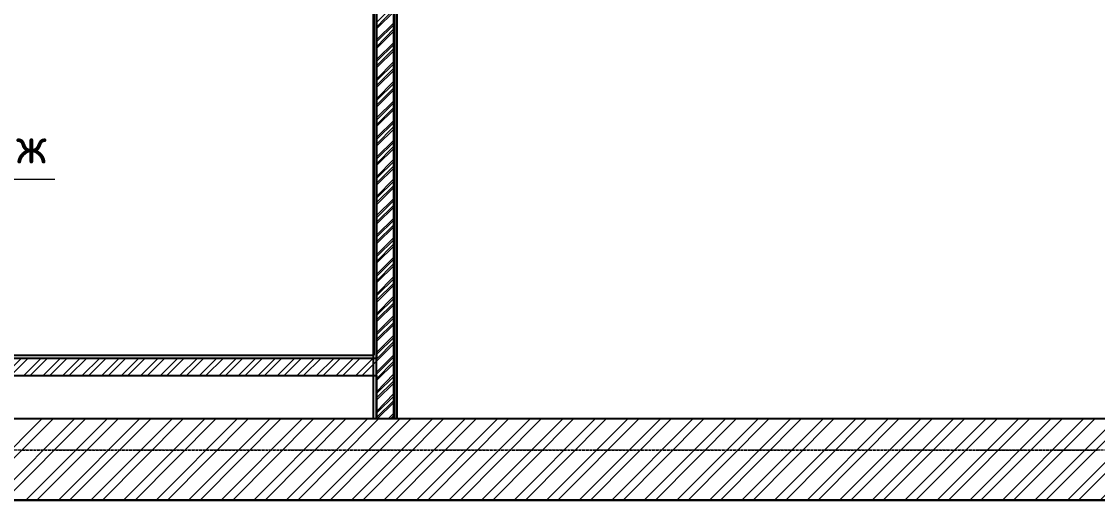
# Model space of a CAD drawing. Header units: millimetres. Extents: x -10178924 to 11692288, y -947381 to 58396.
# Drawn here: x 769906 to 777327, y -829089 to -825787 of the extents above; entities that cross this region are included whole.
import ezdxf

# ---------------------------------------------------------------- set-up
doc = ezdxf.new("R2010")
doc.units = ezdxf.units.MM
doc.linetypes.add('осевая', pattern=[50.8, 31.75, -6.35, 6.35, -6.35])
for name, color, linetype, true_color in [('PDF _Перегородки', 7, 'Continuous', 0x0037dd), ('PDF _Размеры осевые', 7, 'Continuous', 0x5d6970), ('PDF _штриховка', 7, 'Continuous', 0x95834a)]:
    doc.layers.add(name, color=color, linetype=linetype, true_color=true_color)
doc.layers.add('PDF _Стены.1', color=7, linetype='Continuous')
for name, color, linetype, lineweight in [('PDF _Текст', 7, 'Continuous', 5), ('Перегородки', 162, 'Continuous', 9), ('Размеры осевые', 153, 'Continuous', 9), ('Стены.1', 7, 'Continuous', 25), ('ШТРИХОВКА', 252, 'Continuous', 15)]:
    doc.layers.add(name, color=color, linetype=linetype, lineweight=lineweight)
doc.styles.add('PDF ISOCPEUR', font='isocpeur.ttf')

# ---------------------------------------------------------------- blocks, each defined once
blk = doc.blocks.new('A$C5282721b')
at = {"layer": 'Перегородки', "lineweight": 20, "true_color": 0x000000, "transparency": 33554687}
h = blk.add_hatch(dxfattribs=at)
h.set_pattern_fill('ANSI32', color=18, scale=10)
h.set_pattern_definition([(45, (-2681.59, 241515.3), (-67.35192, 67.35192), []), (45, (-2636.69, 241515.3), (-67.35192, 67.35192), [])])
h.paths.add_polyline_path([(49998.725, -41709.464), (49998.725, -42603.01), (49998.725, -47316.478), (44021.968, -47316.478), (44022.892, -47436.478), (49998.725, -47436.478), (49998.725, -47736.478), (50118.725, -47736.478), (50118.725, -41709.464)])
at = {"layer": 'ШТРИХОВКА', "ltscale": 100, "true_color": 0x000000, "transparency": 33554687}
h = blk.add_hatch(dxfattribs=at)
h.set_pattern_fill('ANSI31', color=18, scale=50)
h.set_pattern_definition([(45, (-79853.19, 25128.16), (-112.2532, 112.2532), [])])
h.paths.add_polyline_path([(5440.998, -31868.119), (-7386.275, -31868.119), (-7386.275, -48296.478), (61378.75, -48296.478), (61378.75, -31842.839), (41035.118, -31842.839), (41035.118, -31656.036), (40796.248, -31656.036), (40796.248, -31842.839), (40629.962, -31842.839), (40629.962, -31942.839), (40605.14, -34348.621), (40629.93, -32405.355), (39128.581, -32429.908), (40629.962, -32402.839), (40629.675, -32155.326), (39132.149, -32179.816), (39135.64, -31968.17), (38886.085, -31968.17), (38879.867, -32433.975), (40623.548, -32405.459), (40553.111, -38427.181), (40243.01, -38425.516), (40241.748, -38827.97), (43340.219, -38835.027), (43340.219, -38442.147), (40953.116, -38429.329), (41029.994, -32402.839), (54378.974, -32402.839), (54378.974, -35923.465), (54778.974, -35923.465), (54778.974, -32402.839), (60818.75, -32402.839), (60818.75, -41309.464), (60472.291, -41309.464), (60472.291, -41709.464), (60818.75, -41709.464), (60818.75, -47736.478), (44025.201, -47736.478), (44013.125, -46167.929), (43613.137, -46171.008), (43625.189, -47736.478), (27189.462, -47736.478), (27189.462, -44565.139), (26789.462, -44565.139), (26789.462, -47736.478), (10401.743, -47736.478), (10394.408, -46134.647), (9994.404, -46134.678), (10001.739, -47736.478), (-6826.275, -47736.478), (-6826.275, -41729.869), (-6530.734, -41731.097), (-6529.072, -41331.1), (-6826.275, -41329.865), (-6826.275, -32428.119), (-762.705, -32428.119), (-770.891, -36004.088), (-370.903, -36005.35), (-362.703, -32428.119), (5640.998, -32428.119), (5640.998, -31868.119)])
h.paths.add_polyline_path([(3584.804, -41373.023), (3584.804, -41773.13), (9973.974, -41799.679), (9987.536, -44634.678), (10387.54, -44634.678), (10372.735, -41401.332)], flags=17)
h.paths.add_polyline_path([(2513.142, -41768.578), (2514.803, -41368.779), (-383.184, -41356.638), (-371.114, -37407.013), (-774.123, -37406.088), (-783.181, -41354.976), (-5508.242, -41335.314), (-5509.901, -41734.604)], flags=17)
at = {"layer": 'Перегородки', "color": 18, "linetype": 'Continuous', "lineweight": 25, "true_color": 0x000000, "transparency": 33554687}
for p, q in [((49978.725, -47296.478), (49978.725, -41709.464)), ((49998.725, -47316.478), (49998.725, -41709.464)), ((50118.725, -47736.478), (50118.725, -41709.464)), ((50138.725, -47736.478), (50138.725, -41709.464)), ((44021.814, -47296.478), (49978.725, -47296.478)), ((44021.968, -47316.478), (49998.725, -47316.478)), ((44022.892, -47436.478), (49998.725, -47436.478)), ((49998.725, -47736.478), (49998.725, -47436.478))]:
    blk.add_line(p, q, dxfattribs=at)
at = {"layer": 'Размеры осевые', "color": 251, "linetype": 'осевая', "ltscale": 0.5, "transparency": 33554687}
blk.add_line((-9750, -47950), (62308.109, -47950), dxfattribs=at)
at = {"layer": 'Стены.1', "color": 18, "linetype": 'Continuous', "true_color": 0x000000, "transparency": 33554687, "flags": 128}
for points in [[(60818.75, -47736.478), (44025.201, -47736.478)], [(61378.75, -48296.478), (44025.201, -48296.478)]]:
    blk.add_lwpolyline(points, dxfattribs=at)

msp = doc.modelspace()

# ---------------------------------------------------------------- linework, layer by layer
at = {"layer": 'PDF _Перегородки', "color": 5, "lineweight": 25}
for points in [[(772333.4, -828525.9), (772333.4, -822502)], [(772354.6, -828525.9), (772354.6, -822502)], [(772473.1, -828525.9), (772473.1, -822502)], [(772494.3, -828525.9), (772494.3, -822502)]]:
    msp.add_lwpolyline(points, dxfattribs=at)
at = {"layer": 'PDF _Перегородки', "color": 5, "lineweight": 20}
for points in [[(772354.6, -825825), (772473.1, -825702.2)], [(772354.6, -825913.9), (772473.1, -825795.3)], [(772354.6, -825960.4), (772473.1, -825837.7)], [(772354.6, -826049.3), (772473.1, -825930.8)], [(772354.6, -826091.7), (772473.1, -825973.1)], [(772354.6, -826184.8), (772473.1, -826062)], [(772354.6, -826227.1), (772473.1, -826108.6)], [(772354.6, -826320.3), (772473.1, -826197.5)], [(772354.6, -826362.6), (772473.1, -826244.1)], [(772354.6, -826451.5), (772473.1, -826333)], [(772354.6, -826498.1), (772473.1, -826379.5)], [(772354.6, -826587), (772473.1, -826468.4)], [(772354.6, -826633.5), (772473.1, -826510.8)], [(772354.6, -826722.4), (772473.1, -826603.9)], [(772354.6, -826769), (772473.1, -826646.2)], [(772354.6, -826857.9), (772473.1, -826735.1)], [(772354.6, -826900.2), (772473.1, -826781.7)], [(772354.6, -826993.4), (772473.1, -826870.6)], [(772354.6, -827035.7), (772473.1, -826917.2)], [(772354.6, -827124.6), (772473.1, -827006.1)], [(772354.6, -827171.2), (772473.1, -827052.6)], [(772354.6, -827260.1), (772473.1, -827141.5)], [(772354.6, -827306.6), (772473.1, -827188.1)], [(772354.6, -827395.5), (772473.1, -827277)], [(772354.6, -827442.1), (772473.1, -827319.3)], [(772354.6, -827531), (772473.1, -827412.5)], [(772354.6, -827577.6), (772473.1, -827454.8)], [(772354.6, -827666.5), (772473.1, -827543.7)], [(772354.6, -827708.8), (772473.1, -827590.3)], [(772354.6, -827801.9), (772473.1, -827679.2)], [(772354.6, -827844.3), (772473.1, -827725.8)], [(772354.6, -827933.2), (772473.1, -827814.7)], [(772354.6, -827979.7), (772473.1, -827861.2)], [(772354.6, -828068.6), (772473.1, -827950.1)], [(772354.6, -828115.2), (772473.1, -827992.5)], [(772354.6, -828204.1), (772473.1, -828085.6)], [(772354.6, -828250.7), (772473.1, -828127.9)], [(772354.6, -828339.6), (772473.1, -828216.8)], [(772354.6, -828381.9), (772473.1, -828263.4)], [(772354.6, -828475.1), (772473.1, -828352.3)], [(772354.6, -828517.4), (772473.1, -828398.9)], [(772435, -828525.9), (772473.1, -828487.8)]]:
    msp.add_lwpolyline(points, dxfattribs=at)
at = {"layer": 'PDF _Размеры осевые', "lineweight": 9}
for points in [[(769907.7, -828741.8), (769907.7, -828741.8)], [(769911.9, -828741.8), (769928.9, -828741.8)], [(769933.1, -828741.8), (769933.1, -828741.8)], [(769937.3, -828741.8), (769954.3, -828741.8)], [(769958.5, -828741.8), (769958.5, -828741.8)], [(769962.7, -828741.8), (769979.7, -828741.8)], [(769983.9, -828741.8), (769983.9, -828741.8)], [(769988.1, -828741.8), (770005.1, -828741.8)], [(770009.3, -828741.8), (770009.3, -828741.8)], [(770013.5, -828741.8), (770030.5, -828741.8)], [(770034.7, -828741.8), (770034.7, -828741.8)], [(770038.9, -828741.8), (770055.9, -828741.8)], [(770060.1, -828741.8), (770060.1, -828741.8)], [(770064.3, -828741.8), (770081.3, -828741.8)], [(770085.5, -828741.8), (770085.5, -828741.8)], [(770089.7, -828741.8), (770106.7, -828741.8)], [(770110.9, -828741.8), (770110.9, -828741.8)], [(770115.1, -828741.8), (770132.1, -828741.8)], [(770136.3, -828741.8), (770136.3, -828741.8)], [(770140.5, -828741.8), (770157.5, -828741.8)], [(770161.7, -828741.8), (770161.7, -828741.8)], [(770165.9, -828741.8), (770182.9, -828741.8)], [(770187.1, -828741.8), (770187.1, -828741.8)], [(770191.3, -828741.8), (770208.3, -828741.8)], [(770212.5, -828741.8), (770212.5, -828741.8)], [(770216.7, -828741.8), (770233.7, -828741.8)], [(770237.9, -828741.8), (770237.9, -828741.8)], [(770242.1, -828741.8), (770259.1, -828741.8)], [(770263.3, -828741.8), (770263.3, -828741.8)], [(770267.5, -828741.8), (770284.5, -828741.8)], [(770288.7, -828741.8), (770288.7, -828741.8)], [(770292.9, -828741.8), (770309.9, -828741.8)], [(770314.1, -828741.8), (770314.1, -828741.8)], [(770318.3, -828741.8), (770335.3, -828741.8)], [(770339.5, -828741.8), (770339.5, -828741.8)], [(770343.7, -828741.8), (770360.7, -828741.8)], [(770364.9, -828741.8), (770364.9, -828741.8)], [(770369.1, -828741.8), (770386.1, -828741.8)], [(770390.3, -828741.8), (770390.3, -828741.8)], [(770394.5, -828741.8), (770411.5, -828741.8)], [(770415.7, -828741.8), (770415.7, -828741.8)], [(770419.9, -828741.8), (770436.9, -828741.8)], [(770441.1, -828741.8), (770441.1, -828741.8)], [(770445.3, -828741.8), (770462.3, -828741.8)], [(770466.5, -828741.8), (770466.5, -828741.8)], [(770470.7, -828741.8), (770487.7, -828741.8)], [(770491.9, -828741.8), (770491.9, -828741.8)], [(770496.1, -828741.8), (770513.1, -828741.8)], [(770517.3, -828741.8), (770517.3, -828741.8)], [(770521.5, -828741.8), (770538.5, -828741.8)], [(770542.7, -828741.8), (770542.7, -828741.8)], [(770546.9, -828741.8), (770563.9, -828741.8)], [(770568.1, -828741.8), (770568.1, -828741.8)], [(770572.3, -828741.8), (770589.3, -828741.8)], [(770593.5, -828741.8), (770593.5, -828741.8)], [(770597.7, -828741.8), (770614.7, -828741.8)], [(770618.9, -828741.8), (770618.9, -828741.8)], [(770623.1, -828741.8), (770640.1, -828741.8)], [(770644.3, -828741.8), (770644.3, -828741.8)], [(770648.5, -828741.8), (770665.5, -828741.8)], [(770669.7, -828741.8), (770669.7, -828741.8)], [(770673.9, -828741.8), (770690.9, -828741.8)], [(770695.1, -828741.8), (770695.1, -828741.8)], [(770699.3, -828741.8), (770716.3, -828741.8)], [(770720.5, -828741.8), (770720.5, -828741.8)], [(770724.7, -828741.8), (770741.7, -828741.8)], [(770745.9, -828741.8), (770745.9, -828741.8)], [(770750.1, -828741.8), (770767.1, -828741.8)], [(770771.3, -828741.8), (770771.3, -828741.8)], [(770775.5, -828741.8), (770792.5, -828741.8)], [(770796.7, -828741.8), (770796.7, -828741.8)], [(770800.9, -828741.8), (770817.9, -828741.8)], [(770822.1, -828741.8), (770822.1, -828741.8)], [(770826.3, -828741.8), (770843.3, -828741.8)], [(770847.5, -828741.8), (770847.5, -828741.8)], [(770851.7, -828741.8), (770868.7, -828741.8)], [(770872.9, -828741.8), (770872.9, -828741.8)], [(770877.1, -828741.8), (770894.1, -828741.8)], [(770898.3, -828741.8), (770898.3, -828741.8)], [(770902.5, -828741.8), (770919.5, -828741.8)], [(770923.7, -828741.8), (770923.7, -828741.8)], [(770927.9, -828741.8), (770944.9, -828741.8)], [(770949.1, -828741.8), (770949.1, -828741.8)], [(770953.3, -828741.8), (770970.3, -828741.8)], [(770974.5, -828741.8), (770974.5, -828741.8)], [(770978.7, -828741.8), (770995.7, -828741.8)], [(770999.9, -828741.8), (770999.9, -828741.8)], [(771004.1, -828741.8), (771021.1, -828741.8)], [(771025.3, -828741.8), (771025.3, -828741.8)], [(771029.5, -828741.8), (771046.5, -828741.8)], [(771050.7, -828741.8), (771050.7, -828741.8)], [(771054.9, -828741.8), (771071.9, -828741.8)], [(771076.1, -828741.8), (771076.1, -828741.8)], [(771080.3, -828741.8), (771097.3, -828741.8)], [(771101.5, -828741.8), (771101.5, -828741.8)], [(771105.7, -828741.8), (771122.7, -828741.8)], [(771126.9, -828741.8), (771126.9, -828741.8)], [(771131.1, -828741.8), (771148.1, -828741.8)], [(771152.3, -828741.8), (771152.3, -828741.8)], [(771156.5, -828741.8), (771173.5, -828741.8)], [(771177.7, -828741.8), (771177.7, -828741.8)], [(771181.9, -828741.8), (771198.9, -828741.8)], [(771203.1, -828741.8), (771203.1, -828741.8)], [(771207.3, -828741.8), (771224.3, -828741.8)], [(771228.5, -828741.8), (771228.5, -828741.8)], [(771232.7, -828741.8), (771249.7, -828741.8)], [(771253.9, -828741.8), (771253.9, -828741.8)], [(771258.1, -828741.8), (771275.1, -828741.8)], [(771279.3, -828741.8), (771279.3, -828741.8)], [(771283.5, -828741.8), (771300.5, -828741.8)], [(771304.7, -828741.8), (771304.7, -828741.8)], [(771308.9, -828741.8), (771325.9, -828741.8)], [(771330.1, -828741.8), (771330.1, -828741.8)], [(771334.3, -828741.8), (771351.3, -828741.8)], [(771355.5, -828741.8), (771355.5, -828741.8)], [(771359.7, -828741.8), (771376.7, -828741.8)], [(771380.9, -828741.8), (771380.9, -828741.8)], [(771385.1, -828741.8), (771402.1, -828741.8)], [(771406.3, -828741.8), (771406.3, -828741.8)], [(771410.5, -828741.8), (771427.5, -828741.8)], [(771431.7, -828741.8), (771431.7, -828741.8)], [(771435.9, -828741.8), (771452.9, -828741.8)], [(771457.1, -828741.8), (771457.1, -828741.8)], [(771461.3, -828741.8), (771478.3, -828741.8)], [(771482.5, -828741.8), (771482.5, -828741.8)], [(771486.7, -828741.8), (771503.7, -828741.8)], [(771507.9, -828741.8), (771507.9, -828741.8)], [(771512.1, -828741.8), (771529.1, -828741.8)], [(771533.3, -828741.8), (771533.3, -828741.8)], [(771537.5, -828741.8), (771554.5, -828741.8)], [(771558.7, -828741.8), (771558.7, -828741.8)], [(771562.9, -828741.8), (771579.9, -828741.8)], [(771584.1, -828741.8), (771584.1, -828741.8)], [(771588.3, -828741.8), (771605.3, -828741.8)], [(771609.5, -828741.8), (771609.5, -828741.8)], [(771613.7, -828741.8), (771630.7, -828741.8)], [(771634.9, -828741.8), (771634.9, -828741.8)], [(771639.1, -828741.8), (771656.1, -828741.8)], [(771660.3, -828741.8), (771660.3, -828741.8)], [(771664.5, -828741.8), (771681.5, -828741.8)], [(771685.7, -828741.8), (771685.7, -828741.8)], [(771689.9, -828741.8), (771706.9, -828741.8)], [(771711.1, -828741.8), (771711.1, -828741.8)], [(771715.3, -828741.8), (771732.3, -828741.8)], [(771736.5, -828741.8), (771736.5, -828741.8)], [(771740.7, -828741.8), (771757.7, -828741.8)], [(771761.9, -828741.8), (771761.9, -828741.8)], [(771766.1, -828741.8), (771783.1, -828741.8)], [(771787.3, -828741.8), (771787.3, -828741.8)], [(771791.5, -828741.8), (771808.5, -828741.8)], [(771812.7, -828741.8), (771812.7, -828741.8)], [(771816.9, -828741.8), (771833.9, -828741.8)], [(771838.1, -828741.8), (771838.1, -828741.8)], [(771842.3, -828741.8), (771859.3, -828741.8)], [(771863.5, -828741.8), (771863.5, -828741.8)], [(771867.7, -828741.8), (771884.7, -828741.8)], [(771888.9, -828741.8), (771888.9, -828741.8)], [(771893.1, -828741.8), (771910.1, -828741.8)], [(771914.3, -828741.8), (771914.3, -828741.8)], [(771918.5, -828741.8), (771935.5, -828741.8)], [(771939.7, -828741.8), (771939.7, -828741.8)], [(771943.9, -828741.8), (771960.9, -828741.8)], [(771965.1, -828741.8), (771965.1, -828741.8)], [(771969.3, -828741.8), (771986.3, -828741.8)], [(771990.5, -828741.8), (771990.5, -828741.8)], [(771994.7, -828741.8), (772011.7, -828741.8)], [(772015.9, -828741.8), (772015.9, -828741.8)], [(772020.1, -828741.8), (772037.1, -828741.8)], [(772041.3, -828741.8), (772041.3, -828741.8)], [(772045.5, -828741.8), (772062.5, -828741.8)], [(772066.7, -828741.8), (772066.7, -828741.8)], [(772070.9, -828741.8), (772087.9, -828741.8)], [(772092.1, -828741.8), (772092.1, -828741.8)], [(772096.3, -828741.8), (772113.3, -828741.8)], [(772117.5, -828741.8), (772117.5, -828741.8)], [(772121.7, -828741.8), (772138.7, -828741.8)], [(772142.9, -828741.8), (772142.9, -828741.8)], [(772147.1, -828741.8), (772164.1, -828741.8)], [(772168.3, -828741.8), (772168.3, -828741.8)], [(772172.5, -828741.8), (772189.5, -828741.8)], [(772193.7, -828741.8), (772193.7, -828741.8)], [(772197.9, -828741.8), (772214.9, -828741.8)], [(772219.1, -828741.8), (772219.1, -828741.8)], [(772223.3, -828741.8), (772240.3, -828741.8)], [(772244.5, -828741.8), (772244.5, -828741.8)], [(772248.7, -828741.8), (772265.7, -828741.8)], [(772269.9, -828741.8), (772269.9, -828741.8)], [(772274.1, -828741.8), (772291.1, -828741.8)], [(772295.3, -828741.8), (772295.3, -828741.8)], [(772299.5, -828741.8), (772316.5, -828741.8)], [(772320.7, -828741.8), (772320.7, -828741.8)], [(772324.9, -828741.8), (772341.9, -828741.8)], [(772346.1, -828741.8), (772346.1, -828741.8)], [(772350.3, -828741.8), (772367.3, -828741.8)], [(772371.5, -828741.8), (772371.5, -828741.8)], [(772375.7, -828741.8), (772392.7, -828741.8)], [(772396.9, -828741.8), (772396.9, -828741.8)], [(772401.1, -828741.8), (772418.1, -828741.8)], [(772422.3, -828741.8), (772422.3, -828741.8)], [(772426.5, -828741.8), (772443.5, -828741.8)], [(772447.7, -828741.8), (772447.7, -828741.8)], [(772451.9, -828741.8), (772468.9, -828741.8)], [(772473.1, -828741.8), (772473.1, -828741.8)], [(772477.3, -828741.8), (772494.3, -828741.8)], [(772498.5, -828741.8), (772498.5, -828741.8)], [(772502.7, -828741.8), (772519.7, -828741.8)], [(772523.9, -828741.8), (772523.9, -828741.8)], [(772528.1, -828741.8), (772545.1, -828741.8)], [(772549.3, -828741.8), (772549.3, -828741.8)], [(772553.5, -828741.8), (772570.5, -828741.8)], [(772574.7, -828741.8), (772574.7, -828741.8)], [(772578.9, -828741.8), (772595.9, -828741.8)], [(772600.1, -828741.8), (772600.1, -828741.8)], [(772604.3, -828741.8), (772621.3, -828741.8)], [(772625.5, -828741.8), (772625.5, -828741.8)], [(772629.7, -828741.8), (772646.7, -828741.8)], [(772650.9, -828741.8), (772650.9, -828741.8)], [(772655.1, -828741.8), (772672.1, -828741.8)], [(772676.3, -828741.8), (772676.3, -828741.8)], [(772680.5, -828741.8), (772697.5, -828741.8)], [(772701.7, -828741.8), (772701.7, -828741.8)], [(772705.9, -828741.8), (772722.9, -828741.8)], [(772727.1, -828741.8), (772727.1, -828741.8)], [(772731.3, -828741.8), (772748.3, -828741.8)], [(772752.5, -828741.8), (772752.5, -828741.8)], [(772756.7, -828741.8), (772773.7, -828741.8)], [(772777.9, -828741.8), (772777.9, -828741.8)], [(772782.1, -828741.8), (772799.1, -828741.8)], [(772803.3, -828741.8), (772803.3, -828741.8)], [(772807.5, -828741.8), (772824.5, -828741.8)], [(772828.7, -828741.8), (772828.7, -828741.8)], [(772832.9, -828741.8), (772849.9, -828741.8)], [(772854.1, -828741.8), (772854.1, -828741.8)], [(772858.3, -828741.8), (772875.3, -828741.8)], [(772879.5, -828741.8), (772879.5, -828741.8)], [(772883.7, -828741.8), (772900.7, -828741.8)], [(772904.9, -828741.8), (772904.9, -828741.8)], [(772909.1, -828741.8), (772926.1, -828741.8)], [(772930.3, -828741.8), (772930.3, -828741.8)], [(772934.5, -828741.8), (772951.5, -828741.8)], [(772955.7, -828741.8), (772955.7, -828741.8)], [(772959.9, -828741.8), (772976.9, -828741.8)], [(772981.1, -828741.8), (772981.1, -828741.8)], [(772985.3, -828741.8), (773002.3, -828741.8)], [(773006.5, -828741.8), (773006.5, -828741.8)], [(773010.7, -828741.8), (773027.7, -828741.8)], [(773031.9, -828741.8), (773031.9, -828741.8)], [(773036.1, -828741.8), (773053.1, -828741.8)], [(773057.3, -828741.8), (773057.3, -828741.8)], [(773061.5, -828741.8), (773078.5, -828741.8)], [(773082.7, -828741.8), (773082.7, -828741.8)], [(773086.9, -828741.8), (773103.9, -828741.8)], [(773108.1, -828741.8), (773108.1, -828741.8)], [(773112.3, -828741.8), (773129.3, -828741.8)], [(773133.5, -828741.8), (773133.5, -828741.8)], [(773137.7, -828741.8), (773154.7, -828741.8)], [(773158.9, -828741.8), (773158.9, -828741.8)], [(773163.1, -828741.8), (773180.1, -828741.8)], [(773184.3, -828741.8), (773184.3, -828741.8)], [(773188.5, -828741.8), (773205.5, -828741.8)], [(773209.7, -828741.8), (773209.7, -828741.8)], [(773213.9, -828741.8), (773230.9, -828741.8)], [(773235.1, -828741.8), (773235.1, -828741.8)], [(773239.3, -828741.8), (773256.3, -828741.8)], [(773260.5, -828741.8), (773260.5, -828741.8)], [(773264.7, -828741.8), (773281.7, -828741.8)], [(773285.9, -828741.8), (773285.9, -828741.8)], [(773290.1, -828741.8), (773307.1, -828741.8)], [(773311.3, -828741.8), (773311.3, -828741.8)], [(773315.5, -828741.8), (773332.5, -828741.8)], [(773336.7, -828741.8), (773336.7, -828741.8)], [(773340.9, -828741.8), (773357.9, -828741.8)], [(773362.1, -828741.8), (773362.1, -828741.8)], [(773366.3, -828741.8), (773383.3, -828741.8)], [(773387.5, -828741.8), (773387.5, -828741.8)], [(773391.7, -828741.8), (773408.7, -828741.8)], [(773412.9, -828741.8), (773412.9, -828741.8)], [(773417.1, -828741.8), (773434.1, -828741.8)], [(773438.3, -828741.8), (773438.3, -828741.8)], [(773442.5, -828741.8), (773459.5, -828741.8)], [(773463.7, -828741.8), (773463.7, -828741.8)], [(773467.9, -828741.8), (773484.9, -828741.8)], [(773489.1, -828741.8), (773489.1, -828741.8)], [(773493.3, -828741.8), (773510.3, -828741.8)], [(773514.5, -828741.8), (773514.5, -828741.8)], [(773518.7, -828741.8), (773535.7, -828741.8)], [(773539.9, -828741.8), (773539.9, -828741.8)], [(773544.1, -828741.8), (773561.1, -828741.8)], [(773565.3, -828741.8), (773565.3, -828741.8)], [(773569.5, -828741.8), (773586.5, -828741.8)], [(773590.7, -828741.8), (773590.7, -828741.8)], [(773594.9, -828741.8), (773611.9, -828741.8)], [(773616.1, -828741.8), (773616.1, -828741.8)], [(773620.3, -828741.8), (773637.3, -828741.8)], [(773641.5, -828741.8), (773641.5, -828741.8)], [(773645.7, -828741.8), (773662.7, -828741.8)], [(773666.9, -828741.8), (773666.9, -828741.8)], [(773671.1, -828741.8), (773688.1, -828741.8)], [(773692.3, -828741.8), (773692.3, -828741.8)], [(773696.6, -828741.8), (773713.5, -828741.8)], [(773717.7, -828741.8), (773717.7, -828741.8)], [(773722, -828741.8), (773738.9, -828741.8)], [(773743.1, -828741.8), (773743.1, -828741.8)], [(773747.3, -828741.8), (773764.3, -828741.8)], [(773768.5, -828741.8), (773768.5, -828741.8)], [(773772.7, -828741.8), (773789.7, -828741.8)], [(773793.9, -828741.8), (773793.9, -828741.8)], [(773798.1, -828741.8), (773815.1, -828741.8)], [(773819.3, -828741.8), (773819.3, -828741.8)], [(773823.6, -828741.8), (773840.5, -828741.8)], [(773844.7, -828741.8), (773844.7, -828741.8)], [(773849, -828741.8), (773865.9, -828741.8)], [(773870.1, -828741.8), (773870.1, -828741.8)], [(773874.3, -828741.8), (773891.3, -828741.8)], [(773895.5, -828741.8), (773895.5, -828741.8)], [(773899.8, -828741.8), (773916.7, -828741.8)], [(773920.9, -828741.8), (773920.9, -828741.8)], [(773925.2, -828741.8), (773942.1, -828741.8)], [(773946.3, -828741.8), (773946.3, -828741.8)], [(773950.6, -828741.8), (773967.5, -828741.8)], [(773971.7, -828741.8), (773971.7, -828741.8)], [(773976, -828741.8), (773992.9, -828741.8)], [(773997.1, -828741.8), (773997.1, -828741.8)], [(774001.3, -828741.8), (774018.3, -828741.8)], [(774022.5, -828741.8), (774022.5, -828741.8)], [(774026.8, -828741.8), (774043.7, -828741.8)], [(774047.9, -828741.8), (774047.9, -828741.8)], [(774052.2, -828741.8), (774069.1, -828741.8)], [(774073.3, -828741.8), (774073.3, -828741.8)], [(774077.6, -828741.8), (774094.5, -828741.8)], [(774098.7, -828741.8), (774098.7, -828741.8)], [(774103, -828741.8), (774119.9, -828741.8)], [(774124.1, -828741.8), (774124.1, -828741.8)], [(774128.4, -828741.8), (774145.3, -828741.8)], [(774149.5, -828741.8), (774149.5, -828741.8)], [(774153.8, -828741.8), (774170.7, -828741.8)], [(774174.9, -828741.8), (774174.9, -828741.8)], [(774179.2, -828741.8), (774196.1, -828741.8)], [(774200.3, -828741.8), (774200.3, -828741.8)], [(774204.6, -828741.8), (774221.5, -828741.8)], [(774225.7, -828741.8), (774225.7, -828741.8)], [(774230, -828741.8), (774246.9, -828741.8)], [(774251.1, -828741.8), (774251.1, -828741.8)], [(774255.4, -828741.8), (774272.3, -828741.8)], [(774276.5, -828741.8), (774276.5, -828741.8)], [(774280.8, -828741.8), (774297.7, -828741.8)], [(774301.9, -828741.8), (774301.9, -828741.8)], [(774306.2, -828741.8), (774323.1, -828741.8)], [(774327.3, -828741.8), (774327.3, -828741.8)], [(774331.6, -828741.8), (774348.5, -828741.8)], [(774352.7, -828741.8), (774352.7, -828741.8)], [(774357, -828741.8), (774373.9, -828741.8)], [(774378.1, -828741.8), (774378.1, -828741.8)], [(774382.4, -828741.8), (774399.3, -828741.8)], [(774403.5, -828741.8), (774403.5, -828741.8)], [(774407.8, -828741.8), (774424.7, -828741.8)], [(774428.9, -828741.8), (774428.9, -828741.8)], [(774433.2, -828741.8), (774450.1, -828741.8)], [(774454.3, -828741.8), (774454.3, -828741.8)], [(774458.6, -828741.8), (774475.5, -828741.8)], [(774479.7, -828741.8), (774479.7, -828741.8)], [(774484, -828741.8), (774500.9, -828741.8)], [(774505.1, -828741.8), (774505.1, -828741.8)], [(774509.4, -828741.8), (774526.3, -828741.8)], [(774530.5, -828741.8), (774530.5, -828741.8)], [(774534.8, -828741.8), (774551.7, -828741.8)], [(774555.9, -828741.8), (774555.9, -828741.8)], [(774560.2, -828741.8), (774577.1, -828741.8)], [(774581.3, -828741.8), (774581.3, -828741.8)], [(774585.6, -828741.8), (774602.5, -828741.8)], [(774606.7, -828741.8), (774606.7, -828741.8)], [(774611, -828741.8), (774627.9, -828741.8)], [(774632.1, -828741.8), (774632.1, -828741.8)], [(774636.4, -828741.8), (774653.3, -828741.8)], [(774657.5, -828741.8), (774657.5, -828741.8)], [(774661.8, -828741.8), (774678.7, -828741.8)], [(774682.9, -828741.8), (774682.9, -828741.8)], [(774687.2, -828741.8), (774704.1, -828741.8)], [(774708.3, -828741.8), (774708.3, -828741.8)], [(774712.6, -828741.8), (774729.5, -828741.8)], [(774733.7, -828741.8), (774733.7, -828741.8)], [(774738, -828741.8), (774754.9, -828741.8)], [(774759.1, -828741.8), (774759.1, -828741.8)], [(774763.4, -828741.8), (774780.3, -828741.8)], [(774784.5, -828741.8), (774784.5, -828741.8)], [(774788.8, -828741.8), (774805.7, -828741.8)], [(774809.9, -828741.8), (774809.9, -828741.8)], [(774814.2, -828741.8), (774831.1, -828741.8)], [(774835.3, -828741.8), (774835.3, -828741.8)], [(774839.6, -828741.8), (774856.5, -828741.8)], [(774860.7, -828741.8), (774860.7, -828741.8)], [(774865, -828741.8), (774881.9, -828741.8)], [(774886.1, -828741.8), (774886.1, -828741.8)], [(774890.4, -828741.8), (774907.3, -828741.8)], [(774911.5, -828741.8), (774911.5, -828741.8)], [(774915.8, -828741.8), (774932.7, -828741.8)], [(774936.9, -828741.8), (774936.9, -828741.8)], [(774941.2, -828741.8), (774958.1, -828741.8)], [(774962.3, -828741.8), (774962.3, -828741.8)], [(774966.6, -828741.8), (774983.5, -828741.8)], [(774987.7, -828741.8), (774987.7, -828741.8)], [(774992, -828741.8), (775008.9, -828741.8)], [(775013.1, -828741.8), (775013.1, -828741.8)], [(775017.4, -828741.8), (775034.3, -828741.8)], [(775038.5, -828741.8), (775038.5, -828741.8)], [(775042.8, -828741.8), (775059.7, -828741.8)], [(775063.9, -828741.8), (775063.9, -828741.8)], [(775068.2, -828741.8), (775085.1, -828741.8)], [(775089.3, -828741.8), (775089.3, -828741.8)], [(775093.6, -828741.8), (775110.5, -828741.8)], [(775114.7, -828741.8), (775114.7, -828741.8)], [(775119, -828741.8), (775135.9, -828741.8)], [(775140.1, -828741.8), (775140.1, -828741.8)], [(775144.4, -828741.8), (775161.3, -828741.8)], [(775165.5, -828741.8), (775165.5, -828741.8)], [(775169.8, -828741.8), (775186.7, -828741.8)], [(775190.9, -828741.8), (775190.9, -828741.8)], [(775195.2, -828741.8), (775212.1, -828741.8)], [(775216.3, -828741.8), (775216.3, -828741.8)], [(775220.6, -828741.8), (775237.5, -828741.8)], [(775241.7, -828741.8), (775241.7, -828741.8)], [(775246, -828741.8), (775262.9, -828741.8)], [(775267.1, -828741.8), (775267.1, -828741.8)], [(775271.4, -828741.8), (775288.3, -828741.8)], [(775292.5, -828741.8), (775292.5, -828741.8)], [(775296.8, -828741.8), (775313.7, -828741.8)], [(775317.9, -828741.8), (775317.9, -828741.8)], [(775322.2, -828741.8), (775339.1, -828741.8)], [(775343.3, -828741.8), (775343.3, -828741.8)], [(775347.6, -828741.8), (775364.5, -828741.8)], [(775368.7, -828741.8), (775368.7, -828741.8)], [(775373, -828741.8), (775389.9, -828741.8)], [(775394.1, -828741.8), (775394.1, -828741.8)], [(775398.4, -828741.8), (775415.3, -828741.8)], [(775419.5, -828741.8), (775419.5, -828741.8)], [(775423.8, -828741.8), (775440.7, -828741.8)], [(775444.9, -828741.8), (775444.9, -828741.8)], [(775449.2, -828741.8), (775466.1, -828741.8)], [(775470.3, -828741.8), (775470.3, -828741.8)], [(775474.6, -828741.8), (775491.5, -828741.8)], [(775495.7, -828741.8), (775495.7, -828741.8)], [(775500, -828741.8), (775516.9, -828741.8)], [(775521.1, -828741.8), (775521.1, -828741.8)], [(775525.4, -828741.8), (775542.3, -828741.8)], [(775546.5, -828741.8), (775546.5, -828741.8)], [(775550.8, -828741.8), (775567.7, -828741.8)], [(775571.9, -828741.8), (775571.9, -828741.8)], [(775576.2, -828741.8), (775593.1, -828741.8)], [(775597.3, -828741.8), (775597.3, -828741.8)], [(775601.6, -828741.8), (775618.5, -828741.8)], [(775622.7, -828741.8), (775622.7, -828741.8)], [(775627, -828741.8), (775643.9, -828741.8)], [(775648.1, -828741.8), (775648.1, -828741.8)], [(775652.4, -828741.8), (775669.3, -828741.8)], [(775673.5, -828741.8), (775673.5, -828741.8)], [(775677.8, -828741.8), (775694.7, -828741.8)], [(775698.9, -828741.8), (775698.9, -828741.8)], [(775703.2, -828741.8), (775720.1, -828741.8)], [(775724.3, -828741.8), (775724.3, -828741.8)], [(775728.6, -828741.8), (775745.5, -828741.8)], [(775749.7, -828741.8), (775749.7, -828741.8)], [(775754, -828741.8), (775770.9, -828741.8)], [(775775.1, -828741.8), (775775.1, -828741.8)], [(775779.4, -828741.8), (775796.3, -828741.8)], [(775800.5, -828741.8), (775800.5, -828741.8)], [(775804.8, -828741.8), (775821.7, -828741.8)], [(775825.9, -828741.8), (775825.9, -828741.8)], [(775830.2, -828741.8), (775847.1, -828741.8)], [(775851.3, -828741.8), (775851.3, -828741.8)], [(775855.6, -828741.8), (775872.5, -828741.8)], [(775876.7, -828741.8), (775876.7, -828741.8)], [(775881, -828741.8), (775897.9, -828741.8)], [(775902.1, -828741.8), (775902.1, -828741.8)], [(775906.4, -828741.8), (775923.3, -828741.8)], [(775927.5, -828741.8), (775927.5, -828741.8)], [(775931.8, -828741.8), (775948.7, -828741.8)], [(775952.9, -828741.8), (775952.9, -828741.8)], [(775957.2, -828741.8), (775974.1, -828741.8)], [(775978.3, -828741.8), (775978.3, -828741.8)], [(775982.6, -828741.8), (775999.5, -828741.8)], [(776003.7, -828741.8), (776003.7, -828741.8)], [(776008, -828741.8), (776024.9, -828741.8)], [(776029.1, -828741.8), (776029.1, -828741.8)], [(776033.4, -828741.8), (776050.3, -828741.8)], [(776054.5, -828741.8), (776054.5, -828741.8)], [(776058.8, -828741.8), (776075.7, -828741.8)], [(776079.9, -828741.8), (776079.9, -828741.8)], [(776084.2, -828741.8), (776101.1, -828741.8)], [(776105.3, -828741.8), (776105.3, -828741.8)], [(776109.6, -828741.8), (776126.5, -828741.8)], [(776130.7, -828741.8), (776130.7, -828741.8)], [(776135, -828741.8), (776151.9, -828741.8)], [(776156.1, -828741.8), (776156.1, -828741.8)], [(776160.4, -828741.8), (776177.3, -828741.8)], [(776181.5, -828741.8), (776181.5, -828741.8)], [(776185.8, -828741.8), (776202.7, -828741.8)], [(776206.9, -828741.8), (776206.9, -828741.8)], [(776211.2, -828741.8), (776228.1, -828741.8)], [(776232.3, -828741.8), (776232.3, -828741.8)], [(776236.6, -828741.8), (776253.5, -828741.8)], [(776257.7, -828741.8), (776257.7, -828741.8)], [(776262, -828741.8), (776278.9, -828741.8)], [(776283.1, -828741.8), (776283.1, -828741.8)], [(776287.4, -828741.8), (776304.3, -828741.8)], [(776308.5, -828741.8), (776308.5, -828741.8)], [(776312.8, -828741.8), (776329.7, -828741.8)], [(776333.9, -828741.8), (776333.9, -828741.8)], [(776338.2, -828741.8), (776355.1, -828741.8)], [(776359.3, -828741.8), (776359.3, -828741.8)], [(776363.6, -828741.8), (776380.5, -828741.8)], [(776384.7, -828741.8), (776384.7, -828741.8)], [(776389, -828741.8), (776405.9, -828741.8)], [(776410.1, -828741.8), (776410.1, -828741.8)], [(776414.4, -828741.8), (776431.3, -828741.8)], [(776435.5, -828741.8), (776435.5, -828741.8)], [(776439.8, -828741.8), (776456.7, -828741.8)], [(776460.9, -828741.8), (776460.9, -828741.8)], [(776465.2, -828741.8), (776482.1, -828741.8), (776486.3, -828741.8)], [(776490.6, -828741.8), (776507.5, -828741.8), (776511.7, -828741.8)], [(776516, -828741.8), (776532.9, -828741.8), (776537.1, -828741.8)], [(776541.4, -828741.8), (776558.3, -828741.8), (776562.5, -828741.8)], [(776566.8, -828741.8), (776583.7, -828741.8), (776587.9, -828741.8)], [(776592.2, -828741.8), (776609.1, -828741.8), (776613.3, -828741.8)], [(776617.6, -828741.8), (776634.5, -828741.8), (776638.7, -828741.8)], [(776643, -828741.8), (776659.9, -828741.8), (776664.1, -828741.8)], [(776668.4, -828741.8), (776685.3, -828741.8), (776689.5, -828741.8)], [(776693.8, -828741.8), (776710.7, -828741.8), (776714.9, -828741.8)], [(776719.2, -828741.8), (776736.1, -828741.8), (776740.3, -828741.8)], [(776744.6, -828741.8), (776761.5, -828741.8), (776765.7, -828741.8)], [(776770, -828741.8), (776786.9, -828741.8), (776791.1, -828741.8)], [(776795.4, -828741.8), (776812.3, -828741.8), (776816.5, -828741.8)], [(776820.8, -828741.8), (776837.7, -828741.8), (776841.9, -828741.8)], [(776846.2, -828741.8), (776863.1, -828741.8), (776867.3, -828741.8)], [(776871.6, -828741.8), (776888.5, -828741.8), (776892.7, -828741.8)], [(776897, -828741.8), (776913.9, -828741.8), (776918.1, -828741.8)], [(776922.4, -828741.8), (776939.3, -828741.8), (776943.5, -828741.8)], [(776947.8, -828741.8), (776964.7, -828741.8), (776968.9, -828741.8)], [(776973.2, -828741.8), (776990.1, -828741.8), (776994.3, -828741.8)], [(776998.6, -828741.8), (777015.5, -828741.8), (777019.7, -828741.8)], [(777024, -828741.8), (777040.9, -828741.8), (777045.1, -828741.8)], [(777049.4, -828741.8), (777066.3, -828741.8), (777070.5, -828741.8)], [(777074.8, -828741.8), (777091.7, -828741.8), (777095.9, -828741.8)], [(777100.2, -828741.8), (777117.1, -828741.8), (777121.3, -828741.8)], [(777125.6, -828741.8), (777142.5, -828741.8), (777146.7, -828741.8)], [(777151, -828741.8), (777167.9, -828741.8), (777172.1, -828741.8)], [(777176.4, -828741.8), (777193.3, -828741.8), (777197.5, -828741.8)], [(777201.8, -828741.8), (777218.7, -828741.8), (777222.9, -828741.8)], [(777227.2, -828741.8), (777244.1, -828741.8), (777248.3, -828741.8)], [(777252.6, -828741.8), (777269.5, -828741.8), (777273.7, -828741.8)], [(777278, -828741.8), (777294.9, -828741.8), (777299.1, -828741.8)], [(777303.4, -828741.8), (777320.3, -828741.8), (777324.5, -828741.8)]]:
    msp.add_lwpolyline(points, dxfattribs=at)
at = {"layer": 'PDF _Стены.1', "lineweight": 25}
for points in [[(783175, -828525.9), (766382, -828525.9)], [(783733.9, -829088.9), (766382, -829088.9)]]:
    msp.add_lwpolyline(points, dxfattribs=at)
at = {"layer": 'PDF _Текст'}
msp.add_lwpolyline([(765636.2, -822679.6), (767198.3, -826874.7), (767295.6, -826874.7), (770136.1, -826874.7)], dxfattribs=at)
at = {"layer": 'PDF _штриховка', "color": 251, "lineweight": 5, "true_color": 0x636466}
for points in [[(769560.6, -829088.9), (770123.6, -828525.9)], [(769784.9, -829088.9), (770347.9, -828525.9)], [(770009.3, -829088.9), (770572.3, -828525.9)], [(770233.7, -829088.9), (770796.7, -828525.9)], [(770462.3, -829088.9), (771021, -828525.9)], [(770686.6, -829088.9), (771245.4, -828525.9)], [(770911, -829088.9), (771469.8, -828525.9)], [(771135.4, -829088.9), (771694.1, -828525.9)], [(771359.7, -829088.9), (771918.5, -828525.9)], [(771584.1, -829088.9), (772142.9, -828525.9)], [(771808.5, -829088.9), (772367.3, -828525.9)], [(772032.8, -829088.9), (772591.6, -828525.9)], [(772257.2, -829088.9), (772816, -828525.9)], [(772481.6, -829088.9), (773040.4, -828525.9)], [(772705.9, -829088.9), (773264.7, -828525.9)], [(772930.3, -829088.9), (773489.1, -828525.9)], [(773154.7, -829088.9), (773713.5, -828525.9)], [(773379, -829088.9), (773937.8, -828525.9)], [(773603.4, -829088.9), (774162.2, -828525.9)], [(773827.8, -829088.9), (774386.6, -828525.9)], [(774052.2, -829088.9), (774610.9, -828525.9)], [(774276.5, -829088.9), (774835.3, -828525.9)], [(774500.9, -829088.9), (775059.7, -828525.9)], [(774725.3, -829088.9), (775284, -828525.9)], [(774949.6, -829088.9), (775508.4, -828525.9)], [(775174, -829088.9), (775732.8, -828525.9)], [(775398.4, -829088.9), (775957.1, -828525.9)], [(775622.7, -829088.9), (776185.7, -828525.9)], [(775847.1, -829088.9), (776410.1, -828525.9)], [(776071.5, -829088.9), (776634.5, -828525.9)], [(776295.8, -829088.9), (776858.8, -828525.9)], [(776520.2, -829088.9), (777083.2, -828525.9)], [(776744.6, -829088.9), (777307.6, -828525.9)], [(776968.9, -829088.9), (777532, -828525.9)], [(777193.3, -829088.9), (777756.3, -828525.9)]]:
    msp.add_lwpolyline(points, dxfattribs=at)

# ---------------------------------------------------------------- block references
msp.add_blockref('A$C5282721b', (722358.6, -780790.4))

# ---------------------------------------------------------------- texts
at = {"layer": 'PDF _Текст', "insert": (767274.5, -826661.1), "char_height": 249.994, "attachment_point": 4, "style": 'PDF ISOCPEUR'}
msp.add_mtext('подъем на 1 этаж', dxfattribs=at)

doc.saveas('drawing.dxf')
